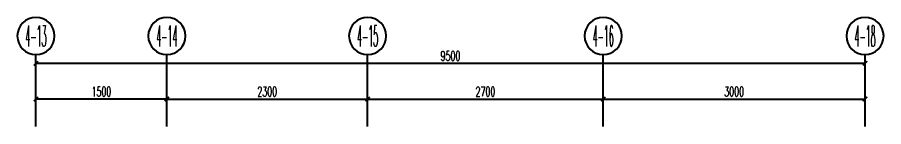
# Model space of a CAD drawing. Extents: x 184967 to 628822, y -100826 to 121332.
# Drawn here: x 394081 to 404008, y 15662 to 16914 of the extents above; entities that cross this region are included whole.
import ezdxf
from ezdxf.enums import TextEntityAlignment as Align

# ---------------------------------------------------------------- set-up
doc = ezdxf.new("R2010")
doc.units = 0
doc.header["$MEASUREMENT"] = 0
doc.layers.add('AXIS_TEXT', color=7, linetype='Continuous')
doc.layers.add('PUB_DIM', color=3, linetype='Continuous')
doc.styles.add('_TCH_AXIS', font='COMPLEX', dxfattribs={"bigfont": 'GBCBIG'})
doc.styles.add('COMPLEX', font='COMPLEX')
doc.styles.add('尺寸标注', font='txt.shx', dxfattribs={"width": 0.6, "height": 110})
doc.dimstyles.new('1-50', dxfattribs={"dimscale": 50, "dimtxt": 110, "dimasz": 1, "dimexe": 2, "dimexo": 2, "dimgap": 0.6, "dimtad": 1, "dimdec": 0, "dimrnd": 5, "dimtxsty": '尺寸标注', "dimblk": 'ARCHTICK', "dimcen": 2.5, "dimclrd": 251, "dimclre": 251, "dimclrt": 50, "dimadec": 0, "dimazin": 0, "dimtfac": 1, "dimtdec": 0, "dimtix": 1, "dimtmove": 2, "dimatfit": 3, "dimldrblk": 'DOT', "dimfxl": 0, "dimarcsym": 0})

# ---------------------------------------------------------------- blocks, each defined once
blk = doc.blocks.new('_ArchTick')
at = {"color": 0, "linetype": 'ByBlock', "const_width": 0.4}
blk.add_lwpolyline([(-0.5, -0.5), (0.5, 0.5)], dxfattribs=at)
blk = doc.blocks.new('*D1093')
at = {"layer": 'Defpoints', "color": 0, "linetype": 'ByBlock', "transparency": 16777216}
for p in [(403794.4, 16387.5), (394294.4, 15662.3), (403794.4, 15662.3)]:
    blk.add_point(p, dxfattribs=at)
at = {"layer": 'PUB_DIM', "color": 251, "lineweight": -2, "transparency": 16777216}
for p, q in [((394294.4, 16137.5), (394294.4, 16487.5)), ((403794.4, 16137.5), (403794.4, 16487.5)), ((394294.4, 16387.5), (403794.4, 16387.5))]:
    blk.add_line(p, q, dxfattribs=at)
at = {"layer": 'PUB_DIM', "color": 251, "linetype": 'ByBlock', "lineweight": -2, "transparency": 16777216, "xscale": 50, "yscale": 50, "zscale": 50, "rotation": 180}
blk.add_blockref('_ArchTick', (394294.4, 16387.5), dxfattribs=at)
at = {"layer": 'PUB_DIM', "color": 251, "linetype": 'ByBlock', "lineweight": -2, "transparency": 16777216, "xscale": 50, "yscale": 50, "zscale": 50}
blk.add_blockref('_ArchTick', (403794.4, 16387.5), dxfattribs=at)
at = {"layer": 'PUB_DIM', "color": 50, "linetype": 'ByBlock', "transparency": 16777216, "insert": (399044.4, 16472.5), "char_height": 110, "attachment_point": 5, "style": '尺寸标注'}
blk.add_mtext('9500', dxfattribs=at)
blk = doc.blocks.new('_Dot')
at = {"color": 0, "linetype": 'ByBlock', "lineweight": -2}
blk.add_line((-0.5, 0), (-1, 0), dxfattribs=at)
at = {"color": 0, "linetype": 'ByBlock', "const_width": 0.5}
blk.add_lwpolyline([(-0.25, 0, 1), (0.25, 0, 1)], format="xyb", close=True, dxfattribs=at)
blk = doc.blocks.new('*D1094')
at = {"layer": 'Defpoints', "color": 0, "linetype": 'ByBlock', "transparency": 16777216}
for p in [(394294.4, 15978.5), (394294.4, 15662.3), (395794.4, 15662.3)]:
    blk.add_point(p, dxfattribs=at)
at = {"layer": 'PUB_DIM', "color": 251, "lineweight": -2, "transparency": 16777216}
for p, q in [((394294.4, 15762.3), (394294.4, 16078.5)), ((395794.4, 15762.3), (395794.4, 16078.5)), ((395794.4, 15978.5), (394294.4, 15978.5))]:
    blk.add_line(p, q, dxfattribs=at)
at = {"layer": 'PUB_DIM', "color": 251, "linetype": 'ByBlock', "lineweight": -2, "transparency": 16777216, "xscale": 50, "yscale": 50, "zscale": 50, "rotation": 180}
blk.add_blockref('_ArchTick', (394294.4, 15978.5), dxfattribs=at)
at = {"layer": 'PUB_DIM', "color": 251, "linetype": 'ByBlock', "lineweight": -2, "transparency": 16777216, "xscale": 50, "yscale": 50, "zscale": 50}
blk.add_blockref('_ArchTick', (395794.4, 15978.5), dxfattribs=at)
at = {"layer": 'PUB_DIM', "color": 50, "linetype": 'ByBlock', "transparency": 16777216, "insert": (395044.4, 16063.5), "char_height": 110, "attachment_point": 5, "style": '尺寸标注'}
blk.add_mtext('1500', dxfattribs=at)
blk = doc.blocks.new('_AXISO')
blk.add_circle((0, 0), 0.5)
at = {"layer": 'AXIS_TEXT', "style": 'COMPLEX', "width": 1.041667}
blk.add_attdef('A', text='', height=0.56, dxfattribs=at).set_placement((-0.25, -0.28), (0.25, -0.28), align=Align.FIT)
blk = doc.blocks.new('*D1095')
at = {"layer": 'Defpoints', "color": 0, "linetype": 'ByBlock', "transparency": 16777216}
for p in [(400794.4, 15978.5), (398094.4, 15662.3), (400794.4, 15662.3)]:
    blk.add_point(p, dxfattribs=at)
at = {"layer": 'PUB_DIM', "color": 251, "lineweight": -2, "transparency": 16777216}
for p, q in [((398094.4, 15762.3), (398094.4, 16078.5)), ((400794.4, 15762.3), (400794.4, 16078.5)), ((398094.4, 15978.5), (400794.4, 15978.5))]:
    blk.add_line(p, q, dxfattribs=at)
at = {"layer": 'PUB_DIM', "color": 251, "linetype": 'ByBlock', "lineweight": -2, "transparency": 16777216, "xscale": 50, "yscale": 50, "zscale": 50, "rotation": 180}
blk.add_blockref('_ArchTick', (398094.4, 15978.5), dxfattribs=at)
at = {"layer": 'PUB_DIM', "color": 251, "linetype": 'ByBlock', "lineweight": -2, "transparency": 16777216, "xscale": 50, "yscale": 50, "zscale": 50}
blk.add_blockref('_ArchTick', (400794.4, 15978.5), dxfattribs=at)
at = {"layer": 'PUB_DIM', "color": 50, "linetype": 'ByBlock', "transparency": 16777216, "insert": (399444.4, 16063.5), "char_height": 110, "attachment_point": 5, "style": '尺寸标注'}
blk.add_mtext('2700', dxfattribs=at)
blk = doc.blocks.new('*D1096')
at = {"layer": 'Defpoints', "color": 0, "linetype": 'ByBlock', "transparency": 16777216}
for p in [(403794.4, 15978.5), (400794.4, 15662.3), (403794.4, 15662.3)]:
    blk.add_point(p, dxfattribs=at)
at = {"layer": 'PUB_DIM', "color": 251, "lineweight": -2, "transparency": 16777216}
for p, q in [((400794.4, 15762.3), (400794.4, 16078.5)), ((403794.4, 15762.3), (403794.4, 16078.5)), ((400794.4, 15978.5), (403794.4, 15978.5))]:
    blk.add_line(p, q, dxfattribs=at)
at = {"layer": 'PUB_DIM', "color": 251, "linetype": 'ByBlock', "lineweight": -2, "transparency": 16777216, "xscale": 50, "yscale": 50, "zscale": 50, "rotation": 180}
blk.add_blockref('_ArchTick', (400794.4, 15978.5), dxfattribs=at)
at = {"layer": 'PUB_DIM', "color": 251, "linetype": 'ByBlock', "lineweight": -2, "transparency": 16777216, "xscale": 50, "yscale": 50, "zscale": 50}
blk.add_blockref('_ArchTick', (403794.4, 15978.5), dxfattribs=at)
at = {"layer": 'PUB_DIM', "color": 50, "linetype": 'ByBlock', "transparency": 16777216, "insert": (402294.4, 16063.5), "char_height": 110, "attachment_point": 5, "style": '尺寸标注'}
blk.add_mtext('3000', dxfattribs=at)
blk = doc.blocks.new('*D1097')
at = {"layer": 'Defpoints', "color": 0, "linetype": 'ByBlock', "transparency": 16777216}
for p in [(398094.4, 15978.5), (395794.4, 15662.3), (398094.4, 15662.3)]:
    blk.add_point(p, dxfattribs=at)
at = {"layer": 'PUB_DIM', "color": 251, "lineweight": -2, "transparency": 16777216}
for p, q in [((395794.4, 15762.3), (395794.4, 16078.5)), ((398094.4, 15762.3), (398094.4, 16078.5)), ((395794.4, 15978.5), (398094.4, 15978.5))]:
    blk.add_line(p, q, dxfattribs=at)
at = {"layer": 'PUB_DIM', "color": 251, "linetype": 'ByBlock', "lineweight": -2, "transparency": 16777216, "xscale": 50, "yscale": 50, "zscale": 50, "rotation": 180}
blk.add_blockref('_ArchTick', (395794.4, 15978.5), dxfattribs=at)
at = {"layer": 'PUB_DIM', "color": 251, "linetype": 'ByBlock', "lineweight": -2, "transparency": 16777216, "xscale": 50, "yscale": 50, "zscale": 50}
blk.add_blockref('_ArchTick', (398094.4, 15978.5), dxfattribs=at)
at = {"layer": 'PUB_DIM', "color": 50, "linetype": 'ByBlock', "transparency": 16777216, "insert": (396944.4, 16063.5), "char_height": 110, "attachment_point": 5, "style": '尺寸标注'}
blk.add_mtext('2300', dxfattribs=at)

msp = doc.modelspace()

# ---------------------------------------------------------------- linework, layer by layer
at = {"layer": 'PUB_DIM', "linetype": 'ByBlock'}
for p, q in [((394294.4, 15662.3), (394294.4, 16487.1)), ((395794.4, 15662.3), (395794.4, 16487.1)), ((398094.4, 15662.3), (398094.4, 16487.1)), ((400794.4, 15662.3), (400794.4, 16487.1)), ((403794.4, 15662.3), (403794.4, 16487.1))]:
    msp.add_line(p, q, dxfattribs=at)

# ---------------------------------------------------------------- block references
ref = msp.add_blockref('_AXISO', (394294.4, 16700.5), dxfattribs=dict(at, xscale=-426.6560000000001, yscale=426.6560000000001, zscale=426.6560000000001))
ref.add_attrib('A', '4-13', dxfattribs={"layer": 'AXIS_TEXT', "height": 241.35, "style": '_TCH_AXIS', "width": 0.276316}).set_placement((394173.7, 16579.8), (394415.1, 16579.8), align=Align.FIT)
ref = msp.add_blockref('_AXISO', (395794.4, 16700.5), dxfattribs=dict(at, xscale=-426.6560000000001, yscale=426.6560000000001, zscale=426.6560000000001))
ref.add_attrib('A', '4-14', dxfattribs={"layer": 'AXIS_TEXT', "height": 241.35, "style": '_TCH_AXIS', "width": 0.269231}).set_placement((395673.7, 16579.8), (395915.1, 16579.8), align=Align.FIT)
ref = msp.add_blockref('_AXISO', (398094.4, 16700.5), dxfattribs=dict(at, xscale=-426.6560000000001, yscale=426.6560000000001, zscale=426.6560000000001))
ref.add_attrib('A', '4-15', dxfattribs={"layer": 'AXIS_TEXT', "height": 241.35, "style": '_TCH_AXIS', "width": 0.276316}).set_placement((397973.7, 16579.8), (398215.1, 16579.8), align=Align.FIT)
ref = msp.add_blockref('_AXISO', (400794.4, 16700.5), dxfattribs=dict(at, xscale=-426.6560000000001, yscale=426.6560000000001, zscale=426.6560000000001))
ref.add_attrib('A', '4-16', dxfattribs={"layer": 'AXIS_TEXT', "height": 241.35, "style": '_TCH_AXIS', "width": 0.276316}).set_placement((400673.7, 16579.8), (400915.1, 16579.8), align=Align.FIT)
ref = msp.add_blockref('_AXISO', (403794.4, 16700.5), dxfattribs=dict(at, xscale=-426.6560000000001, yscale=426.6560000000001, zscale=426.6560000000001))
ref.add_attrib('A', '4-18', dxfattribs={"layer": 'AXIS_TEXT', "height": 241.35, "style": '_TCH_AXIS', "width": 0.276316}).set_placement((403673.7, 16579.8), (403915.1, 16579.8), align=Align.FIT)

# ---------------------------------------------------------------- dimensions: what is measured, and where the dimension line sits
dim = msp.add_aligned_dim(p1=(394294.4, 15662.3), p2=(403794.4, 15662.3), distance=725.2, dimstyle='1-50', override={"dimfxl": 5, "dimfxlon": 1}, dxfattribs=at)
dim.commit()
dim.dimension.update_dxf_attribs({"geometry": '*D1093', "text_midpoint": (399044.4, 16472.5)})
for base, p1, p2, picture, middle in [((394294.4, 15978.5), (395794.4, 15662.3), (394294.4, 15662.3), '*D1094', (395044.4, 16063.5)), ((398094.4, 15978.5), (395794.4, 15662.3), (398094.4, 15662.3), '*D1097', (396944.4, 16063.5)), ((400794.4, 15978.5), (398094.4, 15662.3), (400794.4, 15662.3), '*D1095', (399444.4, 16063.5)), ((403794.4, 15978.5), (400794.4, 15662.3), (403794.4, 15662.3), '*D1096', (402294.4, 16063.5))]:
    dim = msp.add_linear_dim(base=base, p1=p1, p2=p2, angle=180, dimstyle='1-50', override={"dimfxl": 5, "dimfxlon": 1}, dxfattribs=at)
    dim.commit()
    dim.dimension.update_dxf_attribs({"geometry": picture, "text_midpoint": middle})

doc.saveas('drawing.dxf')
